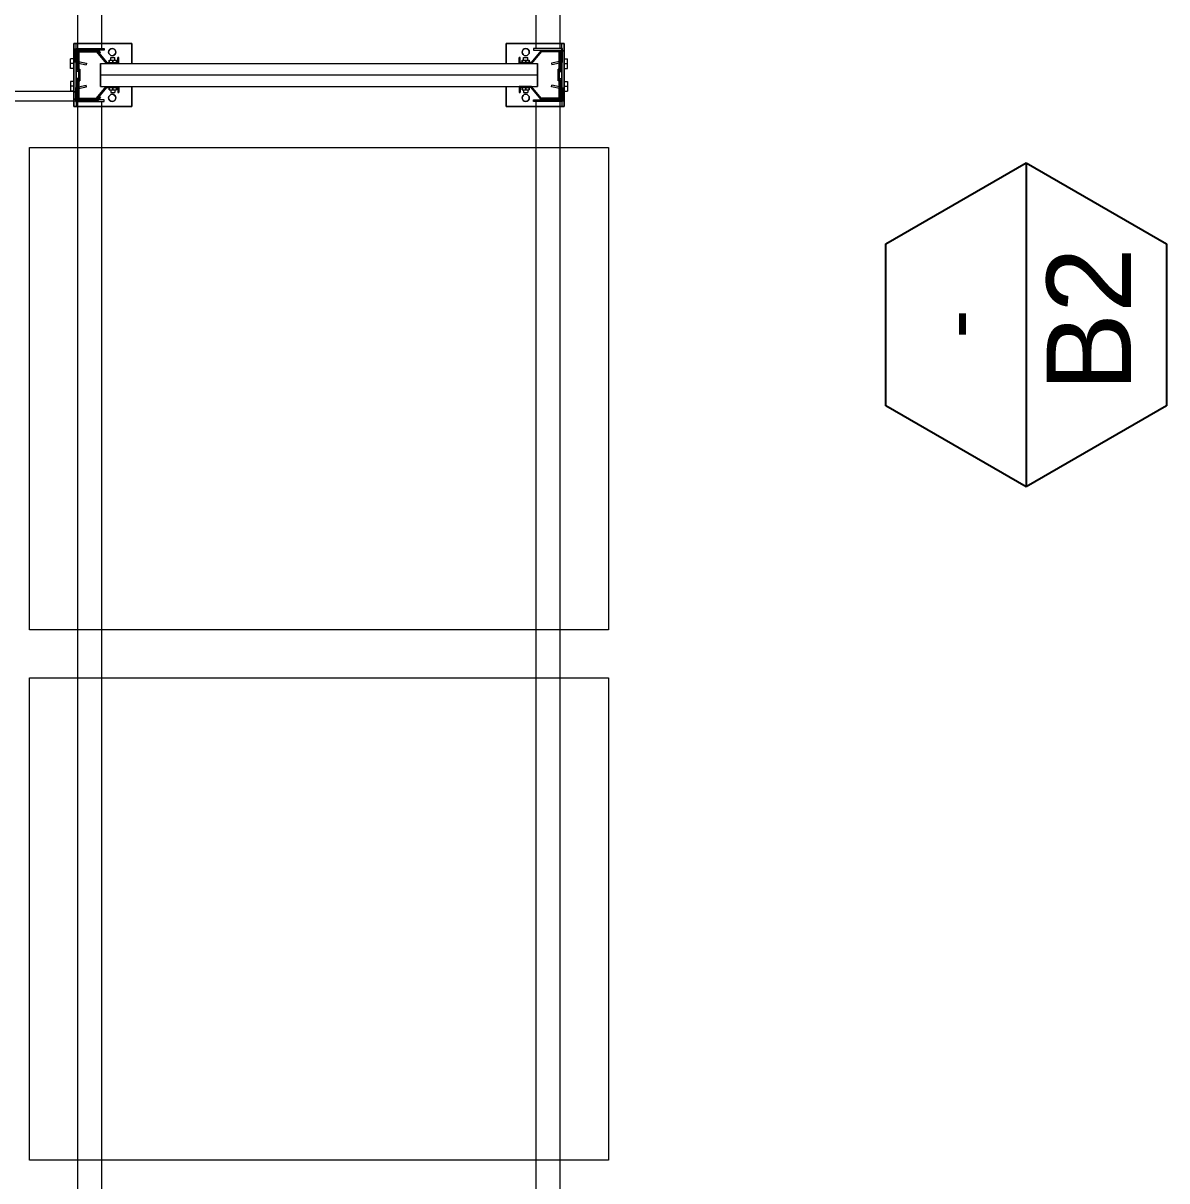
# Model space of a CAD drawing. Header units: metres. Extents: x 0 to 8715937, y -236336 to 216.
# Drawn here: x 158.661 to 161.032, y 56.202 to 58.602 of the extents above; entities that cross this region are included whole.
import ezdxf
from ezdxf.enums import TextEntityAlignment as Align

# ---------------------------------------------------------------- set-up
doc = ezdxf.new("R2010")
doc.units = ezdxf.units.M
doc.header["$MEASUREMENT"] = 0
for name, color, linetype in [('0-BLOCK-ARQUITECTURA', 7, 'Continuous'), ('0-BLOCK-EQUIPAMIENTO', 7, 'Continuous'), ('AAA BAST', 5, 'Continuous'), ('AAA CONECT', 3, 'Continuous'), ('AAA LARG', 1, 'Continuous'), ('AAA PALLETS', 7, 'Continuous'), ('CARPINTERIA', 3, 'Continuous'), ('TXT CARP', 3, 'Continuous')]:
    doc.layers.add(name, color=color, linetype=linetype)
doc.styles.add('AR', font='arial.ttf')

# ---------------------------------------------------------------- blocks, each defined once
blk = doc.blocks.new('DESCARP')
at = {"layer": 'TXT CARP', "lineweight": -3, "ltscale": 0.5}
for p, q in [((0.168, 0.291), (0, 0)), ((0.504, 0.291), (0.168, 0.291)), ((0.672, 0), (0.504, 0.291)), ((0, 0), (0.168, -0.291)), ((0, 0), (0.672, 0)), ((0.504, -0.291), (0.672, 0)), ((0.168, -0.291), (0.504, -0.291))]:
    blk.add_line(p, q, dxfattribs=at)
blk = doc.blocks.new('CARPINTERIA')
at = {"layer": 'TXT CARP', "color": 3, "rotation": 180.0682455120744}
blk.add_blockref('DESCARP', (0.336, 0.0004), dxfattribs=at)
at = {"layer": 'TXT CARP', "style": 'AR'}
blk.add_attdef('DESIGNACION', text='', height=0.175, rotation=0.0683, dxfattribs=at).set_placement((0.0109, 0.1288), align=Align.MIDDLE)
at = {"layer": 'TXT CARP', "ltscale": 0.1, "style": 'AR'}
blk.add_attdef('ANCHO', text='', height=0.13, dxfattribs=at).set_placement((0.002, -0.1466), align=Align.MIDDLE)
blk = doc.blocks.new('DPM-ARQUITECTURA')
at = {"layer": 'CARPINTERIA', "ltscale": 0.1}
ref = blk.add_blockref('CARPINTERIA', (73.02, 57.9764), dxfattribs=dict(at, xscale=-0.9999999999999952, rotation=270.0682455120742))
ref.add_attrib('DESIGNACION', 'B2', dxfattribs={"layer": 'TXT CARP', "height": 0.175, "rotation": 89.9999, "style": 'AR'}).set_placement((73.1488, 57.9875), align=Align.MIDDLE)
ref.add_attrib('ANCHO', '-', dxfattribs={"layer": 'TXT CARP', "ltscale": 0.1, "height": 0.13, "rotation": 90.0682, "style": 'AR'}).set_placement((72.8734, 57.9782), align=Align.MIDDLE)
blk = doc.blocks.new('1A MODULO D FTE')
at = {"layer": 'AAA BAST', "lineweight": 5}
for points in [[(-2.34, 0.415), (-2.34, 0.417), (-2.35, 0.417), (-2.35, 0.44), (-2.326, 0.46), (-2.326, 0.5), (-2.366, 0.5), (-2.366, 0.498), (-2.386, 0.498), (-2.386, 0.5), (-2.426, 0.5), (-2.426, 0.46), (-2.402, 0.44), (-2.402, 0.417), (-2.412, 0.417), (-2.412, 0.415), (-2.4, 0.415), (-2.4, 0.4409), (-2.424, 0.4609), (-2.424, 0.498), (-2.388, 0.498), (-2.388, 0.496), (-2.364, 0.496), (-2.364, 0.498), (-2.328, 0.498), (-2.328, 0.4609), (-2.352, 0.4409), (-2.352, 0.415)], [(-0.012, 0.415), (-0.012, 0.417), (-0.002, 0.417), (-0.002, 0.44), (-0.026, 0.46), (-0.026, 0.5), (0.014, 0.5), (0.014, 0.498), (0.034, 0.498), (0.034, 0.5), (0.074, 0.5), (0.074, 0.46), (0.05, 0.44), (0.05, 0.417), (0.06, 0.417), (0.06, 0.415), (0.048, 0.415), (0.048, 0.4409), (0.072, 0.4609), (0.072, 0.498), (0.036, 0.498), (0.036, 0.496), (0.012, 0.496), (0.012, 0.498), (-0.024, 0.498), (-0.024, 0.4609), (0, 0.4409), (0, 0.415)], [(-2.34, -0.415), (-2.34, -0.417), (-2.35, -0.417), (-2.35, -0.44), (-2.326, -0.46), (-2.326, -0.5), (-2.366, -0.5), (-2.366, -0.498), (-2.386, -0.498), (-2.386, -0.5), (-2.426, -0.5), (-2.426, -0.46), (-2.402, -0.44), (-2.402, -0.417), (-2.412, -0.417), (-2.412, -0.415), (-2.4, -0.415), (-2.4, -0.4409), (-2.424, -0.4609), (-2.424, -0.498), (-2.388, -0.498), (-2.388, -0.496), (-2.364, -0.496), (-2.364, -0.498), (-2.328, -0.498), (-2.328, -0.4609), (-2.352, -0.4409), (-2.352, -0.415)], [(-0.012, -0.415), (-0.012, -0.417), (-0.002, -0.417), (-0.002, -0.44), (-0.026, -0.46), (-0.026, -0.5), (0.014, -0.5), (0.014, -0.498), (0.034, -0.498), (0.034, -0.5), (0.074, -0.5), (0.074, -0.46), (0.05, -0.44), (0.05, -0.417), (0.06, -0.417), (0.06, -0.415), (0.048, -0.415), (0.048, -0.4409), (0.072, -0.4609), (0.072, -0.498), (0.036, -0.498), (0.036, -0.496), (0.012, -0.496), (0.012, -0.498), (-0.024, -0.498), (-0.024, -0.4609), (0, -0.4409), (0, -0.415)]]:
    blk.add_hatch(color=251, dxfattribs=at).paths.add_polyline_path(points)
at = {"layer": 'AAA BAST', "color": 251, "lineweight": 5}
for p, q in [((-2.426, 0.5082), (-2.441, 0.5082)), ((-2.441, 0.5082), (-2.441, 0.3882)), ((-2.326, 0.5082), (-2.426, 0.5082)), ((-2.426, 0.5082), (-2.426, 0.5032)), ((-2.3895, 0.5152), (-2.4095, 0.5152)), ((-2.4095, 0.5082), (-2.4095, 0.5152)), ((-2.3995, 0.5082), (-2.3995, 0.5152)), ((-2.3895, 0.5082), (-2.3895, 0.5152)), ((-2.3625, 0.5152), (-2.3425, 0.5152)), ((-2.3625, 0.5082), (-2.3625, 0.5152)), ((-2.3525, 0.5082), (-2.3525, 0.5152)), ((-2.3425, 0.5082), (-2.3425, 0.5152)), ((-2.326, 0.5032), (-2.326, 0.5082)), ((-2.311, 0.5082), (-2.326, 0.5082)), ((-2.311, 0.3882), (-2.311, 0.5082)), ((-0.041, 0.3882), (-0.041, 0.5082)), ((-0.041, 0.5082), (-0.026, 0.5082)), ((-0.026, 0.5032), (-0.026, 0.5082)), ((-0.026, 0.5082), (0.074, 0.5082)), ((0.0105, 0.5152), (-0.0095, 0.5152)), ((-0.0095, 0.5082), (-0.0095, 0.5152)), ((0.0005, 0.5082), (0.0005, 0.5152)), ((0.0105, 0.5082), (0.0105, 0.5152)), ((0.0375, 0.5152), (0.0575, 0.5152)), ((0.0375, 0.5082), (0.0375, 0.5152)), ((0.0475, 0.5082), (0.0475, 0.5152)), ((0.0575, 0.5082), (0.0575, 0.5152)), ((0.074, 0.5082), (0.074, 0.5032)), ((0.074, 0.5082), (0.089, 0.5082)), ((0.089, 0.5082), (0.089, 0.3882)), ((-2.426, 0.5032), (-2.441, 0.5032)), ((-2.426, 0.5032), (-2.326, 0.5032)), ((-2.386, 0.5), (-2.426, 0.5)), ((-2.426, 0.5), (-2.426, 0.46)), ((-2.424, 0.498), (-2.424, 0.4609)), ((-2.388, 0.498), (-2.424, 0.498)), ((-2.416, 0.5), (-2.416, 0.5032)), ((-2.416, 0.5032), (-2.383, 0.5032)), ((-2.388, 0.498), (-2.388, 0.496)), ((-2.364, 0.496), (-2.388, 0.496)), ((-2.386, 0.5), (-2.386, 0.498)), ((-2.386, 0.5), (-2.383, 0.5)), ((-2.366, 0.498), (-2.386, 0.498)), ((-2.383, 0.5), (-2.383, 0.5032)), ((-2.369, 0.5), (-2.369, 0.5032)), ((-2.366, 0.5), (-2.369, 0.5)), ((-2.326, 0.5), (-2.366, 0.5)), ((-2.366, 0.5), (-2.366, 0.498)), ((-2.328, 0.498), (-2.364, 0.498)), ((-2.364, 0.498), (-2.364, 0.496)), ((-2.336, 0.5), (-2.336, 0.5032)), ((-2.328, 0.498), (-2.328, 0.4609)), ((-2.326, 0.5032), (-2.311, 0.5032)), ((-2.326, 0.5), (-2.326, 0.46)), ((-0.026, 0.5032), (-0.041, 0.5032)), ((0.074, 0.5032), (-0.026, 0.5032)), ((-0.026, 0.5), (0.014, 0.5)), ((-0.026, 0.5), (-0.026, 0.46)), ((-0.024, 0.498), (-0.024, 0.4609)), ((-0.024, 0.498), (0.012, 0.498)), ((-0.016, 0.5), (-0.016, 0.5032)), ((0.012, 0.498), (0.012, 0.496)), ((0.012, 0.496), (0.036, 0.496)), ((0.014, 0.5), (0.014, 0.498)), ((0.014, 0.5), (0.017, 0.5)), ((0.014, 0.498), (0.034, 0.498)), ((0.017, 0.5), (0.017, 0.5032)), ((0.031, 0.5), (0.031, 0.5032)), ((0.064, 0.5032), (0.031, 0.5032)), ((0.034, 0.5), (0.031, 0.5)), ((0.034, 0.5), (0.074, 0.5)), ((0.034, 0.5), (0.034, 0.498)), ((0.036, 0.498), (0.072, 0.498)), ((0.036, 0.498), (0.036, 0.496)), ((0.064, 0.5), (0.064, 0.5032)), ((0.072, 0.498), (0.072, 0.4609)), ((0.074, 0.5032), (0.089, 0.5032)), ((0.074, 0.5), (0.074, 0.46)), ((-2.426, 0.46), (-2.402, 0.44)), ((-2.424, 0.4609), (-2.4, 0.4409)), ((-2.328, 0.4609), (-2.352, 0.4409)), ((-2.326, 0.46), (-2.35, 0.44)), ((-0.026, 0.46), (-0.002, 0.44)), ((-0.024, 0.4609), (0, 0.4409)), ((0.072, 0.4609), (0.048, 0.4409)), ((0.074, 0.46), (0.05, 0.44)), ((-2.402, 0.436), (-2.407, 0.436)), ((-2.407, 0.421), (-2.407, 0.436)), ((-2.402, 0.44), (-2.402, 0.417)), ((-2.4, 0.453), (-2.376, 0.453)), ((-2.4, -0.453), (-2.4, 0.453)), ((-2.4, 0.4409), (-2.4, 0.415)), ((-2.376, 0.453), (-2.352, 0.453)), ((-2.376, -0.453), (-2.376, 0.453)), ((-2.352, -0.453), (-2.352, 0.453)), ((-2.352, 0.4409), (-2.352, 0.415)), ((-2.35, 0.44), (-2.35, 0.417)), ((-2.345, 0.436), (-2.35, 0.436)), ((-2.35, 0.421), (-2.35, 0.436)), ((-2.345, 0.421), (-2.345, 0.436)), ((-2.345, 0.4328), (-2.34, 0.4328)), ((-2.34, 0.4243), (-2.34, 0.4328)), ((-0.007, 0.4328), (-0.012, 0.4328)), ((-0.012, 0.4243), (-0.012, 0.4328)), ((-0.007, 0.436), (-0.002, 0.436)), ((-0.007, 0.421), (-0.007, 0.436)), ((-0.002, 0.44), (-0.002, 0.417)), ((-0.002, 0.421), (-0.002, 0.436)), ((0.024, 0.453), (0, 0.453)), ((0, -0.453), (0, 0.453)), ((0, 0.4409), (0, 0.415)), ((0.048, 0.453), (0.024, 0.453)), ((0.024, -0.453), (0.024, 0.453)), ((0.048, -0.453), (0.048, 0.453)), ((0.048, 0.4409), (0.048, 0.415)), ((0.05, 0.44), (0.05, 0.417)), ((0.05, 0.436), (0.055, 0.436)), ((0.055, 0.421), (0.055, 0.436)), ((-2.402, 0.417), (-2.412, 0.417)), ((-2.412, 0.417), (-2.412, 0.415)), ((-2.4, 0.415), (-2.412, 0.415)), ((-2.402, 0.4285), (-2.407, 0.4285)), ((-2.402, 0.421), (-2.407, 0.421)), ((-2.352, 0.415), (-2.34, 0.415)), ((-2.345, 0.4285), (-2.35, 0.4285)), ((-2.345, 0.421), (-2.35, 0.421)), ((-2.35, 0.417), (-2.34, 0.417)), ((-2.345, 0.4243), (-2.34, 0.4243)), ((-2.34, 0.415), (-2.34, 0.417)), ((-0.007, 0.4243), (-0.012, 0.4243)), ((-0.002, 0.417), (-0.012, 0.417)), ((-0.012, 0.415), (-0.012, 0.417)), ((0, 0.415), (-0.012, 0.415)), ((-0.007, 0.4285), (-0.002, 0.4285)), ((-0.007, 0.421), (-0.002, 0.421)), ((0.048, 0.415), (0.06, 0.415)), ((0.05, 0.4285), (0.055, 0.4285)), ((0.05, 0.421), (0.055, 0.421)), ((0.05, 0.417), (0.06, 0.417)), ((0.06, 0.417), (0.06, 0.415)), ((-2.441, 0.3882), (-2.4, 0.3882)), ((-2.352, 0.3882), (-2.311, 0.3882)), ((0, 0.3882), (-0.041, 0.3882)), ((0.089, 0.3882), (0.048, 0.3882)), ((-2.441, -0.5082), (-2.441, -0.3882)), ((-2.441, -0.3882), (-2.4, -0.3882)), ((-2.352, -0.3882), (-2.311, -0.3882)), ((-2.311, -0.3882), (-2.311, -0.5082)), ((0, -0.3882), (-0.041, -0.3882)), ((-0.041, -0.3882), (-0.041, -0.5082)), ((0.089, -0.3882), (0.048, -0.3882)), ((0.089, -0.5082), (0.089, -0.3882)), ((-2.4, -0.415), (-2.412, -0.415)), ((-2.412, -0.417), (-2.412, -0.415)), ((-2.402, -0.417), (-2.412, -0.417)), ((-2.402, -0.4199), (-2.407, -0.4199)), ((-2.407, -0.4349), (-2.407, -0.4199)), ((-2.402, -0.4274), (-2.407, -0.4274)), ((-2.402, -0.44), (-2.402, -0.417)), ((-2.4, -0.4409), (-2.4, -0.415)), ((-2.352, -0.4409), (-2.352, -0.415)), ((-2.352, -0.415), (-2.34, -0.415)), ((-2.35, -0.44), (-2.35, -0.417)), ((-2.35, -0.417), (-2.34, -0.417)), ((-2.345, -0.4199), (-2.35, -0.4199)), ((-2.35, -0.4349), (-2.35, -0.4199)), ((-2.345, -0.4274), (-2.35, -0.4274)), ((-2.345, -0.4349), (-2.345, -0.4199)), ((-2.345, -0.4232), (-2.34, -0.4232)), ((-2.345, -0.4317), (-2.34, -0.4317)), ((-2.34, -0.415), (-2.34, -0.417)), ((-2.34, -0.4317), (-2.34, -0.4232)), ((0, -0.415), (-0.012, -0.415)), ((-0.012, -0.415), (-0.012, -0.417)), ((-0.002, -0.417), (-0.012, -0.417)), ((-0.007, -0.4232), (-0.012, -0.4232)), ((-0.012, -0.4317), (-0.012, -0.4232)), ((-0.007, -0.4317), (-0.012, -0.4317)), ((-0.007, -0.4199), (-0.002, -0.4199)), ((-0.007, -0.4349), (-0.007, -0.4199)), ((-0.007, -0.4274), (-0.002, -0.4274)), ((-0.002, -0.44), (-0.002, -0.417)), ((-0.002, -0.4349), (-0.002, -0.4199)), ((0, -0.4409), (0, -0.415)), ((0.048, -0.4409), (0.048, -0.415)), ((0.048, -0.415), (0.06, -0.415)), ((0.05, -0.44), (0.05, -0.417)), ((0.05, -0.417), (0.06, -0.417)), ((0.05, -0.4199), (0.055, -0.4199)), ((0.05, -0.4274), (0.055, -0.4274)), ((0.055, -0.4349), (0.055, -0.4199)), ((0.06, -0.417), (0.06, -0.415)), ((-2.426, -0.46), (-2.402, -0.44)), ((-2.424, -0.4609), (-2.4, -0.4409)), ((-2.402, -0.4349), (-2.407, -0.4349)), ((-2.4, -0.453), (-2.376, -0.453)), ((-2.376, -0.453), (-2.352, -0.453)), ((-2.328, -0.4609), (-2.352, -0.4409)), ((-2.345, -0.4349), (-2.35, -0.4349)), ((-2.326, -0.46), (-2.35, -0.44)), ((-0.026, -0.46), (-0.002, -0.44)), ((-0.024, -0.4609), (0, -0.4409)), ((-0.007, -0.4349), (-0.002, -0.4349)), ((0.024, -0.453), (0, -0.453)), ((0.048, -0.453), (0.024, -0.453)), ((0.072, -0.4609), (0.048, -0.4409)), ((0.05, -0.4349), (0.055, -0.4349)), ((0.074, -0.46), (0.05, -0.44)), ((-2.426, -0.5), (-2.426, -0.46)), ((-2.424, -0.498), (-2.424, -0.4609)), ((-2.328, -0.498), (-2.328, -0.4609)), ((-2.326, -0.5), (-2.326, -0.46)), ((-0.026, -0.5), (-0.026, -0.46)), ((-0.024, -0.498), (-0.024, -0.4609)), ((0.072, -0.498), (0.072, -0.4609)), ((0.074, -0.5), (0.074, -0.46)), ((-2.426, -0.5032), (-2.441, -0.5032)), ((-2.386, -0.5), (-2.426, -0.5)), ((-2.426, -0.5032), (-2.326, -0.5032)), ((-2.426, -0.5082), (-2.426, -0.5032)), ((-2.388, -0.498), (-2.424, -0.498)), ((-2.416, -0.5), (-2.416, -0.5032)), ((-2.416, -0.5032), (-2.383, -0.5032)), ((-2.388, -0.498), (-2.388, -0.496)), ((-2.364, -0.496), (-2.388, -0.496)), ((-2.366, -0.498), (-2.386, -0.498)), ((-2.386, -0.5), (-2.386, -0.498)), ((-2.386, -0.5), (-2.383, -0.5)), ((-2.383, -0.5), (-2.383, -0.5032)), ((-2.369, -0.5), (-2.369, -0.5032)), ((-2.366, -0.5), (-2.369, -0.5)), ((-2.366, -0.5), (-2.366, -0.498)), ((-2.326, -0.5), (-2.366, -0.5)), ((-2.364, -0.498), (-2.364, -0.496)), ((-2.328, -0.498), (-2.364, -0.498)), ((-2.336, -0.5), (-2.336, -0.5032)), ((-2.326, -0.5032), (-2.326, -0.5082)), ((-2.326, -0.5032), (-2.311, -0.5032)), ((-0.026, -0.5032), (-0.041, -0.5032)), ((-0.026, -0.5), (0.014, -0.5)), ((0.074, -0.5032), (-0.026, -0.5032)), ((-0.026, -0.5032), (-0.026, -0.5082)), ((-0.024, -0.498), (0.012, -0.498)), ((-0.016, -0.5), (-0.016, -0.5032)), ((0.012, -0.498), (0.012, -0.496)), ((0.012, -0.496), (0.036, -0.496)), ((0.014, -0.498), (0.034, -0.498)), ((0.014, -0.5), (0.014, -0.498)), ((0.014, -0.5), (0.017, -0.5)), ((0.017, -0.5), (0.017, -0.5032)), ((0.031, -0.5), (0.031, -0.5032)), ((0.034, -0.5), (0.031, -0.5)), ((0.064, -0.5032), (0.031, -0.5032)), ((0.034, -0.5), (0.034, -0.498)), ((0.034, -0.5), (0.074, -0.5)), ((0.036, -0.498), (0.036, -0.496)), ((0.036, -0.498), (0.072, -0.498)), ((0.064, -0.5), (0.064, -0.5032)), ((0.074, -0.5082), (0.074, -0.5032)), ((0.074, -0.5032), (0.089, -0.5032)), ((-2.426, -0.5082), (-2.441, -0.5082)), ((-2.326, -0.5082), (-2.426, -0.5082)), ((-2.4095, -0.5082), (-2.4095, -0.5152)), ((-2.3895, -0.5152), (-2.4095, -0.5152)), ((-2.3995, -0.5082), (-2.3995, -0.5152)), ((-2.3895, -0.5082), (-2.3895, -0.5152)), ((-2.3625, -0.5082), (-2.3625, -0.5152)), ((-2.3625, -0.5152), (-2.3425, -0.5152)), ((-2.3525, -0.5082), (-2.3525, -0.5152)), ((-2.3425, -0.5082), (-2.3425, -0.5152)), ((-2.311, -0.5082), (-2.326, -0.5082)), ((-0.041, -0.5082), (-0.026, -0.5082)), ((-0.026, -0.5082), (0.074, -0.5082)), ((-0.0095, -0.5082), (-0.0095, -0.5152)), ((0.0105, -0.5152), (-0.0095, -0.5152)), ((0.0005, -0.5082), (0.0005, -0.5152)), ((0.0105, -0.5082), (0.0105, -0.5152)), ((0.0375, -0.5082), (0.0375, -0.5152)), ((0.0375, -0.5152), (0.0575, -0.5152)), ((0.0475, -0.5082), (0.0475, -0.5152)), ((0.0575, -0.5082), (0.0575, -0.5152)), ((0.074, -0.5082), (0.089, -0.5082))]:
    blk.add_line(p, q, dxfattribs=at)
for centre in [(-2.4235, 0.4285), (-2.3285, 0.4285), (-0.0235, 0.4285), (0.0715, 0.4285), (-2.4235, -0.4285), (-2.3285, -0.4285), (-0.0235, -0.4285), (0.0715, -0.4285)]:
    blk.add_circle(centre, 0.0075, dxfattribs=at)
at = {"layer": 'AAA CONECT', "color": 251, "lineweight": 5}
for p, q in [((-2.4223, -0.4527), (-2.43, -0.4591)), ((-2.421, -0.4542), (-2.428, -0.46)), ((-2.4223, -0.4527), (-2.421, -0.4542)), ((-2.3297, -0.4527), (-2.331, -0.4542)), ((-2.331, -0.4542), (-2.324, -0.46)), ((-2.3297, -0.4527), (-2.322, -0.4591)), ((-0.0223, -0.4527), (-0.03, -0.4591)), ((-0.021, -0.4542), (-0.028, -0.46)), ((-0.0223, -0.4527), (-0.021, -0.4542)), ((-2.428, -0.5016), (-2.428, -0.46)), ((-2.324, -0.5016), (-2.324, -0.46)), ((-0.028, -0.5016), (-0.028, -0.46)), ((-2.428, -0.5016), (-2.415, -0.5016)), ((-2.41, -0.5066), (-2.415, -0.5016)), ((-2.342, -0.5066), (-2.337, -0.5016)), ((-2.324, -0.5016), (-2.337, -0.5016)), ((-0.028, -0.5016), (-0.015, -0.5016)), ((-0.01, -0.5066), (-0.015, -0.5016))]:
    blk.add_line(p, q, dxfattribs=at)
at = {"layer": 'AAA CONECT', "color": 251, "lineweight": 5, "ltscale": 0.21}
for p, q in [((-2.43, -0.4591), (-2.43, -0.7909)), ((-0.03, -0.4591), (-0.03, -0.7909)), ((-2.41, -0.5066), (-2.41, -0.7434)), ((-0.01, -0.5066), (-0.01, -0.7434))]:
    blk.add_line(p, q, dxfattribs=at)
at = {"layer": 'AAA LARG', "color": 251, "lineweight": 5}
for p, q in [((-2.35, 0.505), (-2.3547, 0.4829)), ((-2.35, 0.505), (-2.321, 0.505)), ((-2.321, 0.505), (-2.321, 0.445)), ((-0.002, 0.505), (-0.031, 0.505)), ((-0.031, 0.505), (-0.031, 0.445)), ((-0.002, 0.505), (0.0027, 0.4829)), ((-2.3516, 0.4822), (-2.3547, 0.4829)), ((-2.3474, 0.5018), (-2.3516, 0.4822)), ((-2.3242, 0.5018), (-2.3474, 0.5018)), ((-2.3242, 0.445), (-2.3242, 0.5018)), ((-2.321, 0.5), (-0.031, 0.5)), ((-0.0278, 0.445), (-0.0278, 0.5018)), ((-0.0278, 0.5018), (-0.0046, 0.5018)), ((-0.0046, 0.5018), (-0.0004, 0.4822)), ((-0.0004, 0.4822), (0.0027, 0.4829)), ((-2.321, 0.445), (-2.3242, 0.445)), ((-2.321, 0.45), (-0.031, 0.45)), ((-0.031, 0.445), (-0.0278, 0.445)), ((-2.321, -0.445), (-2.3242, -0.445)), ((-2.3242, -0.445), (-2.3242, -0.5018)), ((-2.321, -0.505), (-2.321, -0.445)), ((-2.321, -0.45), (-0.031, -0.45)), ((-0.031, -0.505), (-0.031, -0.445)), ((-0.031, -0.445), (-0.0278, -0.445)), ((-0.0278, -0.445), (-0.0278, -0.5018)), ((-2.3516, -0.4822), (-2.3547, -0.4829)), ((-2.35, -0.505), (-2.3547, -0.4829)), ((-2.3474, -0.5018), (-2.3516, -0.4822)), ((-2.3242, -0.5018), (-2.3474, -0.5018)), ((-2.321, -0.5), (-0.031, -0.5)), ((-0.0278, -0.5018), (-0.0046, -0.5018)), ((-0.0046, -0.5018), (-0.0004, -0.4822)), ((-0.002, -0.505), (0.0027, -0.4829)), ((-0.0004, -0.4822), (0.0027, -0.4829)), ((-2.35, -0.505), (-2.321, -0.505)), ((-0.002, -0.505), (-0.031, -0.505))]:
    blk.add_line(p, q, dxfattribs=at)
at = {"layer": 'AAA PALLETS', "color": 251, "lineweight": 5, "ltscale": 0.21}
for p, q in [((-1.226, 0.6), (-2.226, 0.6)), ((-2.226, 0.6), (-2.226, -0.6)), ((-1.226, -0.6), (-1.226, 0.6)), ((-0.126, 0.6), (-1.126, 0.6)), ((-1.126, 0.6), (-1.126, -0.6)), ((-0.126, -0.6), (-0.126, 0.6)), ((-2.226, -0.6), (-1.226, -0.6)), ((-1.126, -0.6), (-0.126, -0.6))]:
    blk.add_line(p, q, dxfattribs=at)
blk = doc.blocks.new('DPM-EQUIPAMIENTO')
at = {"layer": 'AAA BAST', "xscale": -1, "rotation": 270}
for p in [(71.5542, 60.8703), (71.5542, 58.4703)]:
    blk.add_blockref('1A MODULO D FTE', p, dxfattribs=at)

msp = doc.modelspace()

# ---------------------------------------------------------------- hatches: boundary and pattern name
at = {"layer": 'AAA BAST', "lineweight": 5}
for points in [[(158.8592, 58.4583), (158.8572, 58.4583), (158.8572, 58.4683), (158.8342, 58.4683), (158.8142, 58.4443), (158.7742, 58.4443), (158.7742, 58.4843), (158.7762, 58.4843), (158.7762, 58.5043), (158.7742, 58.5043), (158.7742, 58.5443), (158.8142, 58.5443), (158.8342, 58.5203), (158.8572, 58.5203), (158.8572, 58.5303), (158.8592, 58.5303), (158.8592, 58.5183), (158.8332, 58.5183), (158.8132, 58.5423), (158.7762, 58.5423), (158.7762, 58.5063), (158.7782, 58.5063), (158.7782, 58.4823), (158.7762, 58.4823), (158.7762, 58.4463), (158.8132, 58.4463), (158.8332, 58.4703), (158.8592, 58.4703)], [(158.8592, 58.5303), (158.8572, 58.5303), (158.8572, 58.5203), (158.8342, 58.5203), (158.8142, 58.5443), (158.7742, 58.5443), (158.7742, 58.5043), (158.7762, 58.5043), (158.7762, 58.4843), (158.7742, 58.4843), (158.7742, 58.4443), (158.8142, 58.4443), (158.8342, 58.4683), (158.8572, 58.4683), (158.8572, 58.4583), (158.8592, 58.4583), (158.8592, 58.4703), (158.8332, 58.4703), (158.8132, 58.4463), (158.7762, 58.4463), (158.7762, 58.4823), (158.7782, 58.4823), (158.7782, 58.5063), (158.7762, 58.5063), (158.7762, 58.5423), (158.8132, 58.5423), (158.8332, 58.5183), (158.8592, 58.5183)], [(159.6892, 58.4583), (159.6912, 58.4583), (159.6912, 58.4683), (159.7142, 58.4683), (159.7342, 58.4443), (159.7742, 58.4443), (159.7742, 58.4843), (159.7722, 58.4843), (159.7722, 58.5043), (159.7742, 58.5043), (159.7742, 58.5443), (159.7342, 58.5443), (159.7142, 58.5203), (159.6912, 58.5203), (159.6912, 58.5303), (159.6892, 58.5303), (159.6892, 58.5183), (159.7151, 58.5183), (159.7351, 58.5423), (159.7722, 58.5423), (159.7722, 58.5063), (159.7702, 58.5063), (159.7702, 58.4823), (159.7722, 58.4823), (159.7722, 58.4463), (159.7351, 58.4463), (159.7151, 58.4703), (159.6892, 58.4703)], [(159.6892, 58.5303), (159.6912, 58.5303), (159.6912, 58.5203), (159.7142, 58.5203), (159.7342, 58.5443), (159.7742, 58.5443), (159.7742, 58.5043), (159.7722, 58.5043), (159.7722, 58.4843), (159.7742, 58.4843), (159.7742, 58.4443), (159.7342, 58.4443), (159.7142, 58.4683), (159.6912, 58.4683), (159.6912, 58.4583), (159.6892, 58.4583), (159.6892, 58.4703), (159.7151, 58.4703), (159.7351, 58.4463), (159.7722, 58.4463), (159.7722, 58.4823), (159.7702, 58.4823), (159.7702, 58.5063), (159.7722, 58.5063), (159.7722, 58.5423), (159.7351, 58.5423), (159.7151, 58.5183), (159.6892, 58.5183)]]:
    msp.add_hatch(color=251, dxfattribs=at).paths.add_polyline_path(points)

# ---------------------------------------------------------------- linework, layer by layer
at = {"layer": 'AAA BAST', "color": 251, "lineweight": 5}
for p, q in [((158.766, 58.5443), (158.766, 58.5593)), ((158.766, 58.5593), (158.886, 58.5593)), ((158.886, 58.5593), (158.766, 58.5593)), ((158.766, 58.5593), (158.766, 58.5443)), ((158.766, 58.4443), (158.766, 58.5443)), ((158.766, 58.5443), (158.771, 58.5443)), ((158.771, 58.5443), (158.766, 58.5443)), ((158.766, 58.5443), (158.766, 58.4443)), ((158.771, 58.5443), (158.771, 58.5593)), ((158.771, 58.5443), (158.771, 58.5593)), ((158.771, 58.5443), (158.771, 58.4443)), ((158.771, 58.4443), (158.771, 58.5443)), ((158.7742, 58.5043), (158.7742, 58.5443)), ((158.7742, 58.5443), (158.8142, 58.5443)), ((158.7742, 58.5443), (158.7742, 58.5043)), ((158.7742, 58.5443), (158.8142, 58.5443)), ((158.7762, 58.5423), (158.8132, 58.5423)), ((158.7762, 58.5063), (158.7762, 58.5423)), ((158.7762, 58.5423), (158.8132, 58.5423)), ((158.7762, 58.5423), (158.7762, 58.5063)), ((158.8132, 58.5423), (158.8332, 58.5183)), ((158.8132, 58.5423), (158.8332, 58.5183)), ((158.8142, 58.5443), (158.8342, 58.5203)), ((158.8142, 58.5443), (158.8342, 58.5203)), ((158.886, 58.5593), (158.886, 58.5183)), ((158.886, 58.5183), (158.886, 58.5593)), ((159.7824, 58.5593), (159.6624, 58.5593)), ((159.6624, 58.5593), (159.6624, 58.5183)), ((159.6624, 58.5183), (159.6624, 58.5593)), ((159.6624, 58.5593), (159.7824, 58.5593)), ((159.7342, 58.5443), (159.7142, 58.5203)), ((159.7342, 58.5443), (159.7142, 58.5203)), ((159.7351, 58.5423), (159.7151, 58.5183)), ((159.7351, 58.5423), (159.7151, 58.5183)), ((159.7742, 58.5443), (159.7342, 58.5443)), ((159.7742, 58.5443), (159.7342, 58.5443)), ((159.7722, 58.5423), (159.7351, 58.5423)), ((159.7722, 58.5423), (159.7351, 58.5423)), ((159.7722, 58.5063), (159.7722, 58.5423)), ((159.7722, 58.5423), (159.7722, 58.5063)), ((159.7742, 58.5043), (159.7742, 58.5443)), ((159.7742, 58.5443), (159.7742, 58.5043)), ((159.7774, 58.5443), (159.7774, 58.5593)), ((159.7774, 58.5443), (159.7774, 58.5593)), ((159.7774, 58.5443), (159.7774, 58.4443)), ((159.7824, 58.5443), (159.7774, 58.5443)), ((159.7774, 58.4443), (159.7774, 58.5443)), ((159.7774, 58.5443), (159.7824, 58.5443)), ((159.7824, 58.5443), (159.7824, 58.5593)), ((159.7824, 58.5593), (159.7824, 58.5443)), ((159.7824, 58.4443), (159.7824, 58.5443)), ((159.7824, 58.5443), (159.7824, 58.4443)), ((158.759, 58.5078), (158.759, 58.5278)), ((158.766, 58.5278), (158.759, 58.5278)), ((158.759, 58.5078), (158.759, 58.5278)), ((158.766, 58.5278), (158.759, 58.5278)), ((158.766, 58.5178), (158.759, 58.5178)), ((158.766, 58.5178), (158.759, 58.5178)), ((158.7742, 58.5343), (158.771, 58.5343)), ((158.771, 58.5343), (158.771, 58.5013)), ((158.7742, 58.5343), (158.771, 58.5343)), ((158.8212, 58.5183), (158.8212, 58.4943)), ((158.8212, 58.5183), (159.7271, 58.5183)), ((158.8212, 58.4943), (158.8212, 58.5183)), ((158.8212, 58.5183), (159.7271, 58.5183)), ((158.8332, 58.5183), (158.8592, 58.5183)), ((158.8332, 58.5183), (158.8592, 58.5183)), ((158.8342, 58.5203), (158.8572, 58.5203)), ((158.8342, 58.5203), (158.8572, 58.5203)), ((158.8392, 58.5203), (158.8392, 58.5253)), ((158.8392, 58.5253), (158.8542, 58.5253)), ((158.8392, 58.5253), (158.8392, 58.5203)), ((158.8392, 58.5253), (158.8542, 58.5253)), ((158.8392, 58.5203), (158.8542, 58.5203)), ((158.8425, 58.5253), (158.8425, 58.5303)), ((158.8425, 58.5303), (158.851, 58.5303)), ((158.8467, 58.5203), (158.8467, 58.5253)), ((158.8467, 58.5253), (158.8467, 58.5203)), ((158.851, 58.5253), (158.851, 58.5303)), ((158.8542, 58.5203), (158.8542, 58.5253)), ((158.8542, 58.5253), (158.8542, 58.5203)), ((158.8572, 58.5203), (158.8572, 58.5303)), ((158.8572, 58.5303), (158.8592, 58.5303)), ((158.8572, 58.5203), (158.8572, 58.5303)), ((158.8592, 58.5303), (158.8572, 58.5303)), ((158.8592, 58.5183), (158.8592, 58.5303)), ((158.8592, 58.5183), (158.8592, 58.5303)), ((159.6892, 58.5183), (159.6892, 58.5303)), ((159.6912, 58.5303), (159.6892, 58.5303)), ((159.6892, 58.5183), (159.6892, 58.5303)), ((159.6892, 58.5303), (159.6912, 58.5303)), ((159.7151, 58.5183), (159.6892, 58.5183)), ((159.7151, 58.5183), (159.6892, 58.5183)), ((159.6912, 58.5203), (159.6912, 58.5303)), ((159.6912, 58.5203), (159.6912, 58.5303)), ((159.7142, 58.5203), (159.6912, 58.5203)), ((159.7142, 58.5203), (159.6912, 58.5203)), ((159.6952, 58.5203), (159.6952, 58.5253)), ((159.6952, 58.5253), (159.7102, 58.5253)), ((159.6952, 58.5253), (159.6952, 58.5203)), ((159.6952, 58.5253), (159.7102, 58.5253)), ((159.6952, 58.5203), (159.7102, 58.5203)), ((159.6984, 58.5253), (159.6984, 58.5303)), ((159.6984, 58.5303), (159.7069, 58.5303)), ((159.7027, 58.5203), (159.7027, 58.5253)), ((159.7027, 58.5253), (159.7027, 58.5203)), ((159.7069, 58.5253), (159.7069, 58.5303)), ((159.7102, 58.5203), (159.7102, 58.5253)), ((159.7102, 58.5253), (159.7102, 58.5203)), ((159.7271, 58.5183), (159.7271, 58.4943)), ((159.7271, 58.4943), (159.7271, 58.5183)), ((159.7742, 58.5343), (159.7774, 58.5343)), ((159.7742, 58.5343), (159.7774, 58.5343)), ((159.7774, 58.5343), (159.7774, 58.5013)), ((159.7824, 58.5278), (159.7894, 58.5278)), ((159.7824, 58.5278), (159.7894, 58.5278)), ((159.7824, 58.5178), (159.7894, 58.5178)), ((159.7824, 58.5178), (159.7894, 58.5178)), ((159.7894, 58.5078), (159.7894, 58.5278)), ((159.7894, 58.5078), (159.7894, 58.5278)), ((158.766, 58.5078), (158.759, 58.5078)), ((158.766, 58.5078), (158.759, 58.5078)), ((158.7742, 58.5013), (158.771, 58.5013)), ((158.7742, 58.5013), (158.771, 58.5013)), ((158.7742, 58.5043), (158.7762, 58.5043)), ((158.7742, 58.5043), (158.7742, 58.5013)), ((158.7742, 58.5043), (158.7762, 58.5043)), ((158.7742, 58.5043), (158.7742, 58.5013)), ((158.7762, 58.5063), (158.7782, 58.5063)), ((158.7762, 58.5063), (158.7782, 58.5063)), ((158.7762, 58.4843), (158.7762, 58.5043)), ((158.7762, 58.5043), (158.7762, 58.4843)), ((158.7782, 58.4823), (158.7782, 58.5063)), ((158.7782, 58.5063), (158.7782, 58.4823)), ((158.8212, 58.4943), (158.8212, 58.4703)), ((158.8212, 58.4943), (159.7271, 58.4943)), ((158.8212, 58.4703), (158.8212, 58.4943)), ((158.8212, 58.4943), (159.7271, 58.4943)), ((159.7271, 58.4943), (159.7271, 58.4703)), ((159.7271, 58.4703), (159.7271, 58.4943)), ((159.7722, 58.5063), (159.7702, 58.5063)), ((159.7702, 58.4823), (159.7702, 58.5063)), ((159.7722, 58.5063), (159.7702, 58.5063)), ((159.7702, 58.5063), (159.7702, 58.4823)), ((159.7722, 58.4843), (159.7722, 58.5043)), ((159.7742, 58.5043), (159.7722, 58.5043)), ((159.7722, 58.5043), (159.7722, 58.4843)), ((159.7742, 58.5043), (159.7722, 58.5043)), ((159.7742, 58.5043), (159.7742, 58.5013)), ((159.7742, 58.5043), (159.7742, 58.5013)), ((159.7742, 58.5013), (159.7774, 58.5013)), ((159.7742, 58.5013), (159.7774, 58.5013)), ((159.7824, 58.5078), (159.7894, 58.5078)), ((159.7824, 58.5078), (159.7894, 58.5078)), ((158.759, 58.4808), (158.759, 58.4608)), ((158.766, 58.4808), (158.759, 58.4808)), ((158.759, 58.4808), (158.759, 58.4608)), ((158.766, 58.4808), (158.759, 58.4808)), ((158.766, 58.4708), (158.759, 58.4708)), ((158.766, 58.4708), (158.759, 58.4708)), ((158.7742, 58.4873), (158.771, 58.4873)), ((158.7742, 58.4873), (158.771, 58.4873)), ((158.771, 58.4543), (158.771, 58.4873)), ((158.7742, 58.4843), (158.7742, 58.4873)), ((158.7742, 58.4843), (158.7742, 58.4873)), ((158.7742, 58.4443), (158.7742, 58.4843)), ((158.7742, 58.4843), (158.7762, 58.4843)), ((158.7742, 58.4843), (158.7742, 58.4443)), ((158.7742, 58.4843), (158.7762, 58.4843)), ((158.7762, 58.4463), (158.7762, 58.4823)), ((158.7762, 58.4823), (158.7782, 58.4823)), ((158.7762, 58.4823), (158.7762, 58.4463)), ((158.7762, 58.4823), (158.7782, 58.4823)), ((158.8132, 58.4463), (158.8332, 58.4703)), ((158.8132, 58.4463), (158.8332, 58.4703)), ((158.8142, 58.4443), (158.8342, 58.4683)), ((158.8142, 58.4443), (158.8342, 58.4683)), ((158.8212, 58.4703), (159.7271, 58.4703)), ((158.8212, 58.4703), (159.7271, 58.4703)), ((158.8332, 58.4703), (158.8592, 58.4703)), ((158.8332, 58.4703), (158.8592, 58.4703)), ((158.8342, 58.4683), (158.8572, 58.4683)), ((158.8342, 58.4683), (158.8572, 58.4683)), ((158.8392, 58.4633), (158.8392, 58.4683)), ((158.8392, 58.4683), (158.8542, 58.4683)), ((158.8392, 58.4683), (158.8392, 58.4633)), ((158.8467, 58.4633), (158.8467, 58.4683)), ((158.8467, 58.4683), (158.8467, 58.4633)), ((158.8542, 58.4633), (158.8542, 58.4683)), ((158.8542, 58.4683), (158.8542, 58.4633)), ((158.8572, 58.4683), (158.8572, 58.4583)), ((158.8572, 58.4683), (158.8572, 58.4583)), ((158.8592, 58.4703), (158.8592, 58.4583)), ((158.8592, 58.4703), (158.8592, 58.4583)), ((158.886, 58.4703), (158.886, 58.4293)), ((158.886, 58.4293), (158.886, 58.4703)), ((159.6624, 58.4703), (159.6624, 58.4293)), ((159.6624, 58.4293), (159.6624, 58.4703)), ((159.7151, 58.4703), (159.6892, 58.4703)), ((159.6892, 58.4703), (159.6892, 58.4583)), ((159.7151, 58.4703), (159.6892, 58.4703)), ((159.6892, 58.4703), (159.6892, 58.4583)), ((159.7142, 58.4683), (159.6912, 58.4683)), ((159.6912, 58.4683), (159.6912, 58.4583)), ((159.7142, 58.4683), (159.6912, 58.4683)), ((159.6912, 58.4683), (159.6912, 58.4583)), ((159.6952, 58.4633), (159.6952, 58.4683)), ((159.6952, 58.4683), (159.7102, 58.4683)), ((159.6952, 58.4683), (159.6952, 58.4633)), ((159.7027, 58.4633), (159.7027, 58.4683)), ((159.7027, 58.4683), (159.7027, 58.4633)), ((159.7102, 58.4633), (159.7102, 58.4683)), ((159.7102, 58.4683), (159.7102, 58.4633)), ((159.7342, 58.4443), (159.7142, 58.4683)), ((159.7342, 58.4443), (159.7142, 58.4683)), ((159.7351, 58.4463), (159.7151, 58.4703)), ((159.7351, 58.4463), (159.7151, 58.4703)), ((159.7722, 58.4823), (159.7702, 58.4823)), ((159.7722, 58.4823), (159.7702, 58.4823)), ((159.7742, 58.4843), (159.7722, 58.4843)), ((159.7742, 58.4843), (159.7722, 58.4843)), ((159.7722, 58.4463), (159.7722, 58.4823)), ((159.7722, 58.4823), (159.7722, 58.4463)), ((159.7742, 58.4873), (159.7774, 58.4873)), ((159.7742, 58.4843), (159.7742, 58.4873)), ((159.7742, 58.4873), (159.7774, 58.4873)), ((159.7742, 58.4843), (159.7742, 58.4873)), ((159.7742, 58.4443), (159.7742, 58.4843)), ((159.7742, 58.4843), (159.7742, 58.4443)), ((159.7774, 58.4543), (159.7774, 58.4873)), ((159.7824, 58.4808), (159.7894, 58.4808)), ((159.7824, 58.4808), (159.7894, 58.4808)), ((159.7824, 58.4708), (159.7894, 58.4708)), ((159.7824, 58.4708), (159.7894, 58.4708)), ((159.7894, 58.4808), (159.7894, 58.4608)), ((159.7894, 58.4808), (159.7894, 58.4608)), ((158.766, 58.4608), (158.759, 58.4608)), ((158.766, 58.4608), (158.759, 58.4608)), ((158.771, 58.4443), (158.766, 58.4443)), ((158.766, 58.4293), (158.766, 58.4443)), ((158.766, 58.4443), (158.771, 58.4443)), ((158.766, 58.4443), (158.766, 58.4293)), ((158.7742, 58.4543), (158.771, 58.4543)), ((158.7742, 58.4543), (158.771, 58.4543)), ((158.771, 58.4443), (158.771, 58.4293)), ((158.771, 58.4443), (158.771, 58.4293)), ((158.7742, 58.4443), (158.8142, 58.4443)), ((158.7742, 58.4443), (158.8142, 58.4443)), ((158.7762, 58.4463), (158.8132, 58.4463)), ((158.7762, 58.4463), (158.8132, 58.4463)), ((158.8392, 58.4633), (158.8542, 58.4633)), ((158.8392, 58.4633), (158.8542, 58.4633)), ((158.8425, 58.4633), (158.8425, 58.4583)), ((158.8425, 58.4583), (158.851, 58.4583)), ((158.851, 58.4633), (158.851, 58.4583)), ((158.8592, 58.4583), (158.8572, 58.4583)), ((158.8572, 58.4583), (158.8592, 58.4583)), ((159.6892, 58.4583), (159.6912, 58.4583)), ((159.6912, 58.4583), (159.6892, 58.4583)), ((159.6952, 58.4633), (159.7102, 58.4633)), ((159.6952, 58.4633), (159.7102, 58.4633)), ((159.6984, 58.4633), (159.6984, 58.4583)), ((159.6984, 58.4583), (159.7069, 58.4583)), ((159.7069, 58.4633), (159.7069, 58.4583)), ((159.7742, 58.4443), (159.7342, 58.4443)), ((159.7742, 58.4443), (159.7342, 58.4443)), ((159.7722, 58.4463), (159.7351, 58.4463)), ((159.7722, 58.4463), (159.7351, 58.4463)), ((159.7742, 58.4543), (159.7774, 58.4543)), ((159.7742, 58.4543), (159.7774, 58.4543)), ((159.7774, 58.4443), (159.7824, 58.4443)), ((159.7774, 58.4443), (159.7774, 58.4293)), ((159.7824, 58.4443), (159.7774, 58.4443)), ((159.7774, 58.4443), (159.7774, 58.4293)), ((159.7824, 58.4608), (159.7894, 58.4608)), ((159.7824, 58.4608), (159.7894, 58.4608)), ((159.7824, 58.4293), (159.7824, 58.4443)), ((159.7824, 58.4443), (159.7824, 58.4293)), ((158.886, 58.4293), (158.766, 58.4293)), ((158.766, 58.4293), (158.886, 58.4293)), ((159.6624, 58.4293), (159.7824, 58.4293)), ((159.7824, 58.4293), (159.6624, 58.4293))]:
    msp.add_line(p, q, dxfattribs=at)
for centre in [(158.8457, 58.5418), (158.8457, 58.5418), (159.7027, 58.5418), (159.7027, 58.5418), (158.8457, 58.4468), (158.8457, 58.4468), (159.7027, 58.4468), (159.7027, 58.4468)]:
    msp.add_circle(centre, 0.0075, dxfattribs=at)
at = {"layer": 'AAA CONECT', "color": 251, "lineweight": 5}
for p, q in [((158.7726, 58.5463), (158.8142, 58.5463)), ((158.7726, 58.5463), (158.7726, 58.5333)), ((158.82, 58.5393), (158.8142, 58.5463)), ((158.8215, 58.5406), (158.8151, 58.5483)), ((158.8215, 58.5406), (158.82, 58.5393)), ((158.7676, 58.5283), (158.7726, 58.5333)), ((158.7676, 58.4603), (158.7726, 58.4553)), ((158.7676, 58.4603), (158.7726, 58.4553)), ((158.7726, 58.4423), (158.7726, 58.4553)), ((158.7726, 58.4423), (158.7726, 58.4553)), ((158.7726, 58.4423), (158.8142, 58.4423)), ((158.7726, 58.4423), (158.8142, 58.4423)), ((158.82, 58.4492), (158.8142, 58.4423)), ((158.82, 58.4492), (158.8142, 58.4423)), ((158.8215, 58.448), (158.8151, 58.4403)), ((158.8215, 58.448), (158.8151, 58.4403)), ((158.8215, 58.448), (158.82, 58.4492)), ((158.8215, 58.448), (158.82, 58.4492))]:
    msp.add_line(p, q, dxfattribs=at)
at = {"layer": 'AAA CONECT', "color": 251, "lineweight": 5, "ltscale": 0.21}
for p, q in [((158.8151, 58.4403), (158.4832, 58.4403)), ((158.8151, 58.4403), (158.4832, 58.4403)), ((158.7676, 58.4603), (158.5308, 58.4603)), ((158.7676, 58.4603), (158.5308, 58.4603))]:
    msp.add_line(p, q, dxfattribs=at)
at = {"layer": 'AAA LARG', "color": 251, "lineweight": 5}
for p, q in [((158.7742, 58.5493), (158.7742, 60.8393)), ((158.8242, 58.5493), (158.8242, 60.8393)), ((159.7242, 58.5493), (159.7242, 60.8393)), ((159.7742, 58.5493), (159.7742, 60.8393)), ((158.7692, 58.5203), (158.7692, 58.5493)), ((158.7692, 58.5493), (158.8292, 58.5493)), ((158.8292, 58.5461), (158.7724, 58.5461)), ((158.7724, 58.5461), (158.7724, 58.5229)), ((158.8292, 58.5493), (158.8292, 58.5461)), ((159.7792, 58.5493), (159.7192, 58.5493)), ((159.7192, 58.5493), (159.7192, 58.5461)), ((159.7192, 58.5461), (159.776, 58.5461)), ((159.776, 58.5461), (159.776, 58.5229)), ((159.7792, 58.5203), (159.7792, 58.5493)), ((158.7692, 58.5203), (158.7913, 58.5156)), ((158.7724, 58.5229), (158.7919, 58.5187)), ((158.7919, 58.5187), (158.7913, 58.5156)), ((159.776, 58.5229), (159.7564, 58.5187)), ((159.7564, 58.5187), (159.7571, 58.5156)), ((159.7792, 58.5203), (159.7571, 58.5156)), ((158.7692, 58.4683), (158.7913, 58.473)), ((158.7692, 58.4683), (158.7692, 58.4393)), ((158.7724, 58.4657), (158.7919, 58.4698)), ((158.7724, 58.4425), (158.7724, 58.4657)), ((158.7919, 58.4698), (158.7913, 58.473)), ((159.7564, 58.4698), (159.7571, 58.473)), ((159.776, 58.4657), (159.7564, 58.4698)), ((159.7792, 58.4683), (159.7571, 58.473)), ((159.776, 58.4425), (159.776, 58.4657)), ((159.7792, 58.4683), (159.7792, 58.4393)), ((158.8292, 58.4425), (158.7724, 58.4425)), ((158.8292, 58.4393), (158.8292, 58.4425)), ((159.7192, 58.4393), (159.7192, 58.4425)), ((159.7192, 58.4425), (159.776, 58.4425)), ((158.7692, 58.4393), (158.8292, 58.4393)), ((158.7742, 56.1493), (158.7742, 58.4393)), ((158.8242, 56.1493), (158.8242, 58.4393)), ((159.7792, 58.4393), (159.7192, 58.4393)), ((159.7242, 56.1493), (159.7242, 58.4393)), ((159.7742, 56.1493), (159.7742, 58.4393))]:
    msp.add_line(p, q, dxfattribs=at)
at = {"layer": 'AAA PALLETS', "color": 251, "lineweight": 5, "ltscale": 0.21}
for p, q in [((158.6742, 57.3443), (158.6742, 58.3443)), ((158.6742, 58.3443), (159.8742, 58.3443)), ((159.8742, 58.3443), (159.8742, 57.3443)), ((159.8742, 57.3443), (158.6742, 57.3443)), ((158.6742, 56.2443), (158.6742, 57.2443)), ((158.6742, 57.2443), (159.8742, 57.2443)), ((159.8742, 57.2443), (159.8742, 56.2443)), ((159.8742, 56.2443), (158.6742, 56.2443))]:
    msp.add_line(p, q, dxfattribs=at)

# ---------------------------------------------------------------- block references
at = {"layer": '0-BLOCK-ARQUITECTURA'}
msp.add_blockref('DPM-ARQUITECTURA', (87.72, 0), dxfattribs=at)
at = {"layer": '0-BLOCK-EQUIPAMIENTO'}
msp.add_blockref('DPM-EQUIPAMIENTO', (87.72, 0), dxfattribs=at)

doc.saveas('drawing.dxf')
